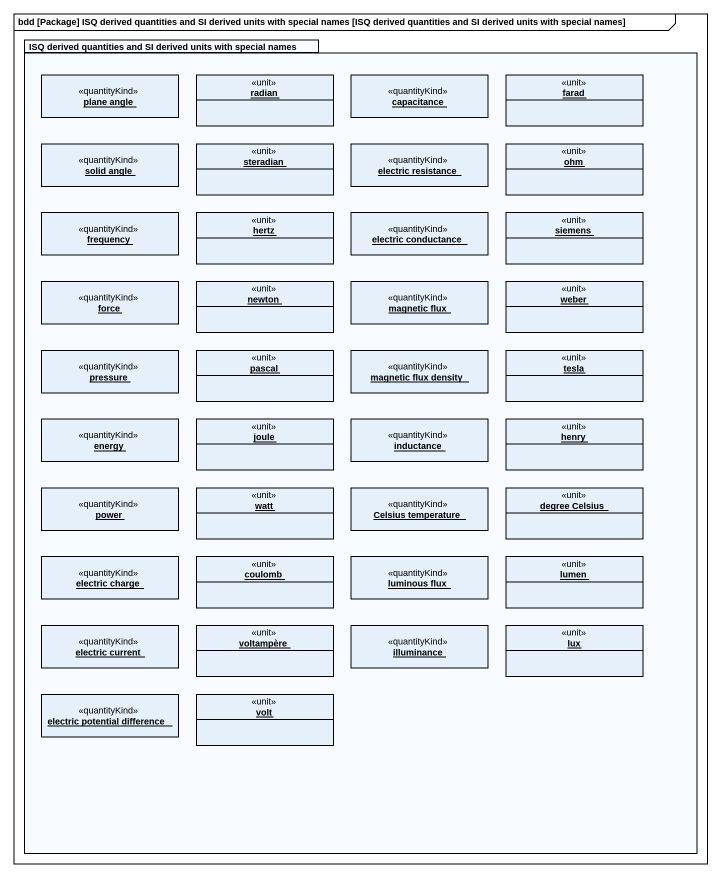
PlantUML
@startuml
mainframe bdd [Package] ISQ derived quantities and SI derived units with special names [ISQ derived quantities and SI derived units with special names]
hide circle
hide empty members
package "ISQ derived quantities and SI derived units with special names" as ISQ_derived_quantities_and {
  object "plane angle" as plane_angle <<quantityKind>>
  object radian <<unit>>
  object capacitance <<quantityKind>>
  object farad <<unit>>
  object "solid angle" as solid_angle <<quantityKind>>
  object steradian <<unit>>
  object "electric resistance" as electric_resistance <<quantityKind>>
  object ohm <<unit>>
  object frequency <<quantityKind>>
  object hertz <<unit>>
  object "electric conductance" as electric_conductance <<quantityKind>>
  object siemens <<unit>>
  object force <<quantityKind>>
  object newton <<unit>>
  object "magnetic flux" as magnetic_flux <<quantityKind>>
  object weber <<unit>>
  object pressure <<quantityKind>>
  object pascal <<unit>>
  object "magnetic flux density" as magnetic_flux_density <<quantityKind>>
  object tesla <<unit>>
  object energy <<quantityKind>>
  object joule <<unit>>
  object inductance <<quantityKind>>
  object henry <<unit>>
  object power <<quantityKind>>
  object watt <<unit>>
  object "Celsius temperature" as Celsius_temperature <<quantityKind>>
  object "degree Celsius" as degree_Celsius <<unit>>
  object "electric charge" as electric_charge <<quantityKind>>
  object coulomb <<unit>>
  object "luminous flux" as luminous_flux <<quantityKind>>
  object lumen <<unit>>
  object "electric current" as electric_current <<quantityKind>>
  object voltampère <<unit>>
  object illuminance <<quantityKind>>
  object lux <<unit>>
  object "electric potential difference" as electric_potential <<quantityKind>>
  object volt <<unit>>
}
@enduml
